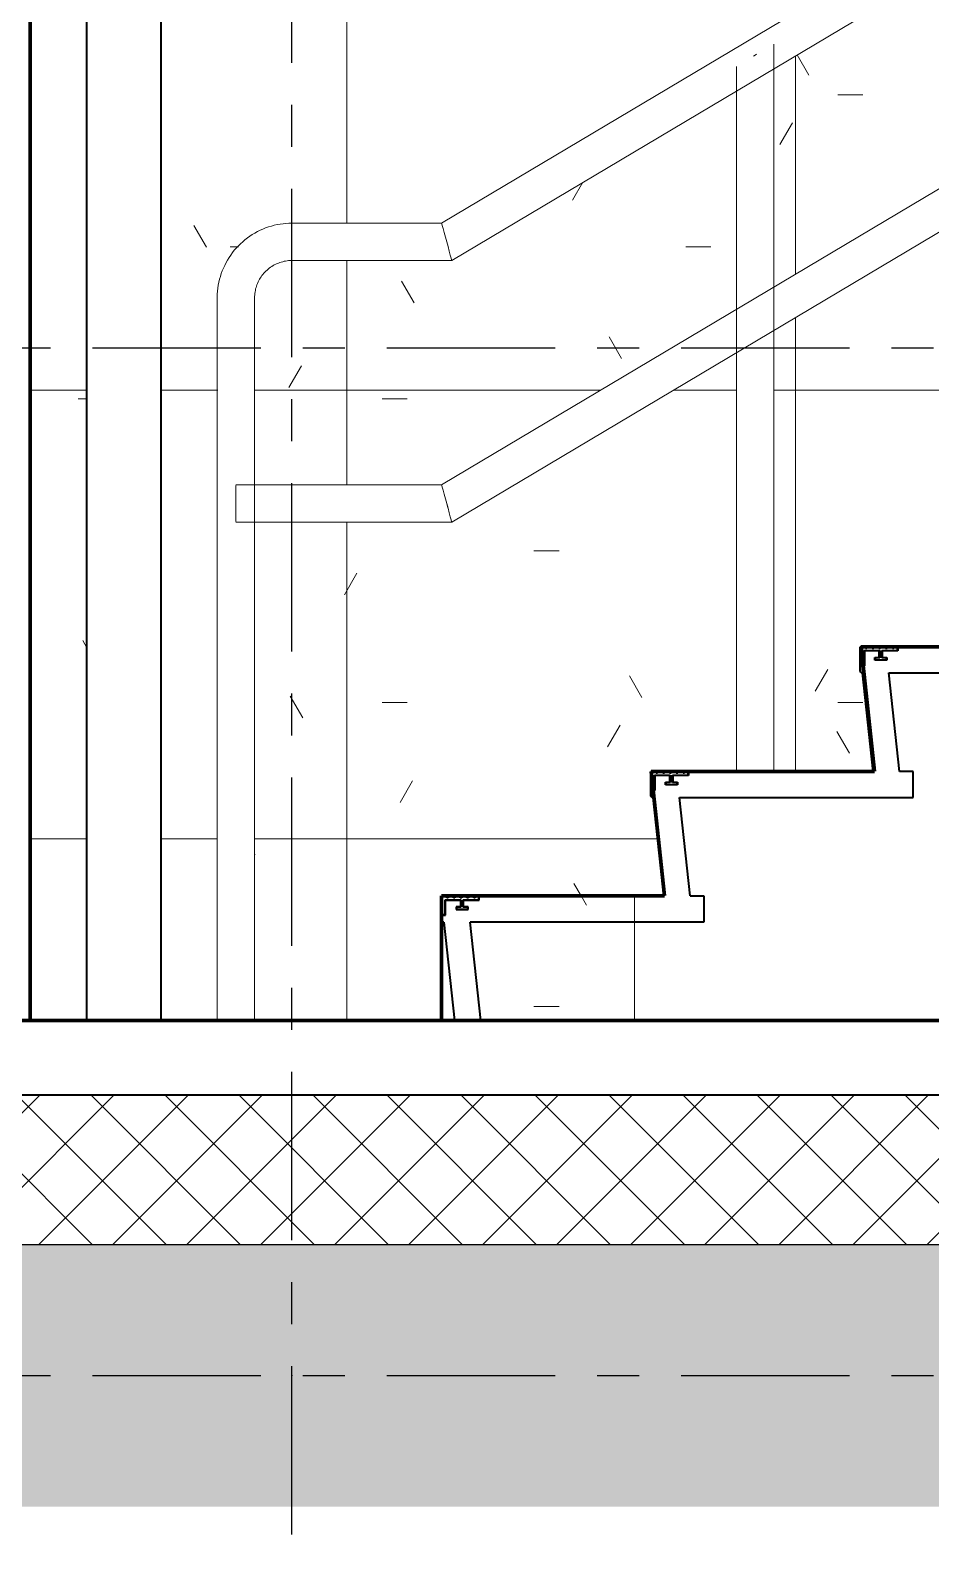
# Model space of a CAD drawing. Header units: millimetres. Extents: x -25371 to 2282244, y -90657 to 147824.
# Drawn here: x 1933346 to 1934550, y -4175 to -2148 of the extents above; entities that cross this region are included whole.
import ezdxf
from ezdxf.enums import TextEntityAlignment as Align
from ezdxf.xclip import XClip

# ---------------------------------------------------------------- set-up
doc = ezdxf.new("R2010")
doc.units = ezdxf.units.MM
doc.header["$XCLIPFRAME"] = 0
doc.linetypes.add('CENTER', pattern=[50.8, 31.75, -6.35, 6.35, -6.35])
doc.linetypes.add('TA_GL_000.90000', pattern=[2.475, 0.9, -0.225, 0.225, -0.225, 0.9])
for name, color, linetype in [('000 - 0_SYM_DWG_GRIDLINE_MAIN_COLOR_251', 7, 'Continuous'), ('000 - 0_SYM_DWG_SLOPE-SYM_TEXT_COLOR_3', 7, 'Continuous'), ('000 - GRID', 7, 'CENTER')]:
    doc.layers.add(name, color=color, linetype=linetype)
for name, color, linetype, lineweight in [('A-DETL', 7, 'Continuous', 70), ('A-DETL-GENF', 7, 'Continuous', 35), ('A-DETL-THIN', 7, 'Continuous', 25), ('A-FLOR-E', 7, 'Continuous', 35), ('A-FLOR-FNSH', 7, 'Continuous', 70), ('A-FLOR-HRAL', 7, 'Continuous', 35), ('A-FLOR-OTLN', 7, 'Continuous', 35), ('A-FLOR-PATT', 7, 'Continuous', 70), ('A-WALL-PATT', 7, 'Continuous', 50), ('E-LITE-EQPM', 7, 'Continuous', 35), ('I-WALL-E', 7, 'Continuous', 50), ('P-SANR-FIXT', 7, 'Continuous', 35), ('S-STRS-E', 7, 'Continuous', 35)]:
    doc.layers.add(name, color=color, linetype=linetype, lineweight=lineweight)
doc.styles.add('Arial', font='arial.ttf', dxfattribs={"height": 300})
doc.styles.add('TA', font='', dxfattribs={"height": 4.5})
doc.styles.get('TA').set_extended_font_data('Cordia New')
pattern_1 = [(0, (-88633.94, 0), (812.8, 203.2), [33.528, -576.072, 33.528, -576.072, -3251.2]), (0, (-88633.94, 0), (812.8, 203.2), [-1219.2, 33.528, -1185.672, 33.528, -576.072, -1422.4]), (0, (-88633.94, 0), (812.8, 203.2), [-3048, 33.528, -372.872, 33.528, -982.472]), (120, (-88329.14, 101.6), (-582.37636, 602.30545), [33.528, -576.072, 33.528, -3827.272]), (120, (-88329.14, 101.6), (-582.37636, 602.30545), [-643.128, -576.072, 33.528, -1185.672, -2032]), (120, (-88329.14, 101.6), (-582.37636, 602.30545), [-2438.4, 33.528, -576.072, 33.528, -1388.872]), (120, (-88329.14, 101.6), (-582.37636, 602.30545), [-3081.528, -372.872, 33.528, -982.472]), (240, (-88227.54, 508), (-230.42364, -805.50545), [33.528, -576.072, 33.528, -576.072, -3251.2]), (240, (-88227.54, 508), (-230.42364, -805.50545), [-1219.2, 33.528, -1185.672, 33.528, -576.072, -1422.4]), (240, (-88227.54, 508), (-230.42364, -805.50545), [-3048, 33.528, -372.872, 33.528, -982.472])]
pattern_2 = [(0, (-25231.36, 99970), (0, 600), []), (90, (-25231.36, 99970), (-600, 4e-14), [])]

# ---------------------------------------------------------------- blocks, each defined once
blk = doc.blocks.new('Lighting-Street-LED - Lighting-Street-LED-V23-VS01 - ELEVATION 5')
at = {"layer": 'E-LITE-EQPM', "color": 7}
for p, q in [((-2825, 101100), (-2825, 107112.4)), ((-2925, 107103.4), (-2925, 101100))]:
    blk.add_line(p, q, dxfattribs=at)
blk = doc.blocks.new('PB-DRAIN-SCUPPER-GENC-300 with RC  - 300WX100D 2-5732366-VS01 - ELEVATION 5')
at = {"layer": 'P-SANR-FIXT', "color": 7}
for p, q in [((-2750, 101100), (-2725, 101100)), ((-2725, 101100), (-2750, 101100)), ((-2475, 101100), (-2450, 101100)), ((-2450, 101100), (-2475, 101100))]:
    blk.add_line(p, q, dxfattribs=at)
at = {"layer": 'P-SANR-FIXT', "color": 7, "lineweight": 9}
for p, q in [((-2725, 101100), (-2475, 101100)), ((-2475, 101100), (-2725, 101100))]:
    blk.add_line(p, q, dxfattribs=at)
blk = doc.blocks.new('Railing - 50mm-5751632-VS01 - ELEVATION 5')
at = {"layer": 'A-FLOR-HRAL', "color": 7, "lineweight": 9}
for p, q in [((-2005.7, 101433.3), (-2005.7, 102406.1)), ((-2030.7, 102391.2), (-2032.8, 102389.9)), ((-2028.6, 102392.5), (-2030.7, 102391.2)), ((-2055.7, 102376.4), (-2055.7, 101433.3)), ((-2030.7, 101433.3), (-2055.7, 101433.3)), ((-2055.7, 101433.3), (-2030.7, 101433.3)), ((-2030.7, 101433.3), (-2005.7, 101433.3)), ((-2005.7, 101433.3), (-2030.7, 101433.3))]:
    blk.add_line(p, q, dxfattribs=at)
blk = doc.blocks.new('Railing - Railing-5725296-VS01 - ELEVATION 5')
at = {"color": 7}
blk.add_blockref('Railing - 50mm-5751632-VS01 - ELEVATION 5', (0, 0), dxfattribs=at)
blk = doc.blocks.new('Top Rail Type - Top Rail_Internal_-5725755-VS01 - ELEVATION 5')
at = {"layer": 'A-FLOR-HRAL', "color": 7, "lineweight": 9}
for p, q in [((1446.4, 104485.9), (-2450, 102166.7)), ((-2436.2, 102116.7), (1471.9, 104443)), ((-2450, 102166.7), (-2650, 102166.7)), ((-2650, 102116.7), (-2436.2, 102116.7)), ((-2750, 102066.7), (-2750, 101100)), ((-2700, 101100), (-2700, 102066.7)), ((-2725, 101100), (-2749.1, 101100)), ((-2749.1, 101100), (-2725, 101100)), ((-2725, 101100), (-2700.8, 101100)), ((-2700.8, 101100), (-2725, 101100))]:
    blk.add_line(p, q, dxfattribs=at)
at = {"layer": 'A-FLOR-HRAL', "color": 7, "lineweight": 9, "flags": 128}
for points in [[(-2650, 102166.7), (-2654, 102166.6), (-2658, 102166.3), (-2662, 102165.9), (-2665.9, 102165.4), (-2669.9, 102164.7), (-2673.8, 102163.8), (-2677.6, 102162.8), (-2681.5, 102161.6), (-2685.2, 102160.3), (-2688.9, 102158.8), (-2692.6, 102157.1), (-2696.2, 102155.4), (-2699.7, 102153.4), (-2703.1, 102151.4), (-2706.5, 102149.2), (-2709.7, 102146.9), (-2712.9, 102144.4), (-2715.9, 102141.8), (-2718.9, 102139.2), (-2721.7, 102136.3), (-2724.5, 102133.4), (-2727.1, 102130.4), (-2729.6, 102127.2), (-2731.9, 102124), (-2734.1, 102120.7), (-2736.2, 102117.3), (-2738.2, 102113.8), (-2740, 102110.2), (-2741.7, 102106.6), (-2743.2, 102102.9), (-2744.6, 102099.1), (-2745.8, 102095.3), (-2746.9, 102091.5), (-2747.8, 102087.6), (-2748.5, 102083.7), (-2749.1, 102079.7), (-2749.6, 102075.7), (-2749.9, 102071.7), (-2750, 102067.7), (-2750, 102066.7)], [(-2450, 102166.7), (-2449.8, 102165.8), (-2449.1, 102163.3), (-2448, 102159.3), (-2446.6, 102154.2), (-2444.9, 102148.1), (-2443.1, 102141.7)], [(-2443.1, 102141.7), (-2444.9, 102148.1), (-2446.6, 102154.2), (-2448, 102159.3), (-2449.1, 102163.3), (-2449.8, 102165.8), (-2450, 102166.7)], [(-2443.1, 102141.7), (-2444.9, 102148.1), (-2446.6, 102154.2), (-2448, 102159.3), (-2449.1, 102163.3), (-2449.8, 102165.8)], [(-2449.8, 102165.8), (-2449.1, 102163.3), (-2448, 102159.3), (-2446.6, 102154.2), (-2444.9, 102148.1), (-2443.1, 102141.7)], [(-2443.1, 102141.7), (-2441.3, 102135.2), (-2439.7, 102129.2), (-2438.3, 102124), (-2437.2, 102120), (-2436.5, 102117.5), (-2436.2, 102116.7)], [(-2436.5, 102117.5), (-2437.2, 102120), (-2438.3, 102124), (-2439.7, 102129.2), (-2441.3, 102135.2), (-2443.1, 102141.7)], [(-2443.1, 102141.7), (-2441.3, 102135.2), (-2439.7, 102129.2), (-2438.3, 102124), (-2437.2, 102120), (-2436.5, 102117.5)], [(-2436.2, 102116.7), (-2436.5, 102117.5), (-2437.2, 102120), (-2438.3, 102124), (-2439.7, 102129.2), (-2441.3, 102135.2), (-2443.1, 102141.7)], [(-2700, 102066.7), (-2700, 102068.7), (-2699.8, 102070.7), (-2699.6, 102072.7), (-2699.4, 102074.6), (-2699, 102076.6), (-2698.6, 102078.6), (-2698, 102080.5), (-2697.5, 102082.4), (-2696.8, 102084.3), (-2696, 102086.1), (-2695.2, 102088), (-2694.3, 102089.8), (-2693.4, 102091.5), (-2692.4, 102093.2), (-2691.3, 102094.9), (-2690.1, 102096.5), (-2688.9, 102098.1), (-2687.6, 102099.6), (-2686.2, 102101.1), (-2684.8, 102102.5), (-2683.4, 102103.9), (-2681.9, 102105.2), (-2680.3, 102106.4), (-2678.7, 102107.6), (-2677, 102108.7), (-2675.3, 102109.8), (-2673.6, 102110.8), (-2671.8, 102111.7), (-2670, 102112.5), (-2668.1, 102113.3), (-2666.2, 102114), (-2664.3, 102114.6), (-2662.4, 102115.1), (-2660.5, 102115.6), (-2658.5, 102115.9), (-2656.5, 102116.2), (-2654.5, 102116.5), (-2652.5, 102116.6), (-2650.5, 102116.7), (-2650, 102116.7)]]:
    blk.add_lwpolyline(points, dxfattribs=at)
blk = doc.blocks.new('Handrail Type - Handrail_Internal_-5735922-VS01 - ELEVATION 5')
at = {"layer": 'A-FLOR-HRAL', "color": 7, "lineweight": 9}
for p, q in [((1470, 104150), (-2450, 101816.7)), ((-2436.2, 101766.7), (1483.8, 104100)), ((-2650, 101816.7), (-2725, 101816.7)), ((-2450, 101816.7), (-2650, 101816.7)), ((-2441.5, 101785.9), (-2443.1, 101791.7)), ((-2443.1, 101791.7), (-2441.5, 101785.9)), ((-2725, 101766.7), (-2650, 101766.7)), ((-2650, 101766.7), (-2436.2, 101766.7))]:
    blk.add_line(p, q, dxfattribs=at)
at = {"layer": 'A-FLOR-HRAL', "color": 7, "lineweight": 9, "flags": 128}
for points in [[(-2450, 101816.7), (-2449.8, 101815.8), (-2449.1, 101813.3), (-2448, 101809.3), (-2446.6, 101804.2), (-2444.9, 101798.1), (-2443.1, 101791.7)], [(-2443.1, 101791.7), (-2444.9, 101798.1), (-2446.6, 101804.2), (-2448, 101809.3), (-2449.1, 101813.3), (-2449.8, 101815.8), (-2450, 101816.7)], [(-2443.1, 101791.7), (-2444.9, 101798.1), (-2446.6, 101804.2), (-2448, 101809.3), (-2449.1, 101813.3), (-2449.8, 101815.8)], [(-2449.8, 101815.8), (-2449.1, 101813.3), (-2448, 101809.3), (-2446.6, 101804.2), (-2444.9, 101798.1), (-2443.1, 101791.7)], [(-2443.1, 101791.7), (-2441.3, 101785.2), (-2439.7, 101779.2), (-2438.3, 101774), (-2437.2, 101770), (-2436.5, 101767.5), (-2436.2, 101766.7)], [(-2436.2, 101766.7), (-2436.5, 101767.5), (-2437.2, 101770), (-2438.3, 101774), (-2439.7, 101779.2), (-2441.3, 101785.2), (-2443.1, 101791.7)], [(-2436.5, 101767.5), (-2437.2, 101770), (-2438.3, 101774), (-2439.7, 101779.2), (-2441.3, 101785.2)], [(-2441.3, 101785.2), (-2439.7, 101779.2), (-2438.3, 101774), (-2437.2, 101770), (-2436.5, 101767.5)]]:
    blk.add_lwpolyline(points, dxfattribs=at)
at = {"layer": 'A-FLOR-HRAL', "color": 7, "lineweight": 9}
for start_param, end_param in [(0.261799, 1.570796), (4.712389, 6.021386), (4.478729, 4.712389), (1.570796, 1.804456), (3.403392, 4.45059), (1.832596, 2.879793)]:
    blk.add_ellipse((-2725, 101791.7), major_axis=(0, 25), ratio=0.000002, start_param=start_param, end_param=end_param, dxfattribs=at)
blk = doc.blocks.new('C-1-VS01-AR-2563-01 -C_20260615-163154_ELEVATION_5_EX')
at = {"layer": 'A-DETL-GENF', "lineweight": 9}
h = blk.add_hatch(dxfattribs=at)
h.set_pattern_fill('FP_19', style=0, pattern_type=2)
h.set_pattern_definition([(45, (-88633.94, 0), (0, 449.0128), [317.5, -317.5]), (45, (-88718.13, 84.2), (0, 449.0128), [317.5, -317.5]), (45, (-88802.32, 168.38), (0, 449.0128), [317.5, -317.5]), (135, (-88802.32, 224.5), (-449.0128, 3e-14), [317.5, -317.5]), (135, (-88718.13, 308.7), (-449.0128, 3e-14), [317.5, -317.5]), (135, (-88633.94, 392.9), (-449.0128, 3e-14), [317.5, -317.5])])
h.paths.add_polyline_path([(-13075.6, 100449.8), (13005.2, 100449.8), (13005.2, 100926.2), (10104.7, 101349), (5521.5, 101750), (3920.8, 101750), (3920.8, 101400), (3220.8, 101400), (3220.8, 101750), (-10467.4, 101750), (-19967.4, 100800), (-32107.6, 100800), (-32107.6, 100449.8), (-13251.8, 100449.8)])
at = {"layer": 'A-FLOR-PATT', "lineweight": 9}
h = blk.add_hatch(dxfattribs=at)
h.set_pattern_fill('FP_14', angle=-315, style=0, pattern_type=2)
h.set_pattern_definition([(225, (-38883.39, 101000), (49.49747, -49.49747), []), (315, (-38883.39, 101000), (49.49747, 49.49747), [])])
h.paths.add_polyline_path([(-23648.9, 100800), (-20736.4, 100800), (-20736.4, 101000), (-20898.7, 100999), (-20898.7, 100925), (-21398.7, 100925), (-21398.7, 101000), (-32107.6, 101000), (-32107.6, 100800), (-24353.8, 100800)])
at = {"layer": 'A-WALL-PATT', "lineweight": 9}
h = blk.add_hatch(dxfattribs=at)
h.set_pattern_fill('FP_1', style=0, pattern_type=2)
h.set_pattern_definition(pattern_1)
h.paths.add_polyline_path([(-25296, 101100), (-25230.5, 101100), (-25231.3, 103600), (-25306.4, 103600), (-25306.4, 101100)])
h = blk.add_hatch(dxfattribs=at)
h.set_pattern_fill('FP_2', style=0, pattern_type=2)
h.set_pattern_definition(pattern_2)
h.paths.add_polyline_path([(-25296, 101100), (-25230.5, 101100), (-25231.3, 103600), (-25306.4, 103600), (-25306.4, 101100)])
h = blk.add_hatch(dxfattribs=at)
h.set_pattern_fill('FP_1', style=0, pattern_type=2)
h.set_pattern_definition(pattern_1)
h.paths.add_polyline_path([(-25132.2, 101100), (-25056.4, 101100.3), (-25055.5, 102073.8), (-25053, 102091.5), (-25043.6, 102115.2), (-25037.2, 102125.1), (-25020.1, 102143.4), (-25015.8, 102146.6), (-25000.9, 102155.8), (-24978.1, 102164.1), (-24956.4, 102166.7), (-24754.7, 102167.6), (-22348.4, 103600), (-25131.8, 103599.2), (-25132.2, 101117.8)])
h.paths.add_polyline_path([(-24794.4, 101100), (-24756.4, 101100), (-24756.4, 101266.7), (-24459.1, 101266.7), (-24473.4, 101398.3), (-24476.4, 101400.3), (-24476.2, 101407.8), (-24476.4, 101408.3), (-24476.2, 101433.3), (-24362.1, 101433.3), (-24362.1, 101993.2), (-24744.6, 101766.7), (-25006.4, 101766.7), (-25006.4, 101100), (-24811.7, 101100)])
h.paths.add_polyline_path([(-24193.4, 101433.3), (-24179.1, 101433.3), (-24193.4, 101565), (-24196.4, 101567), (-24195.3, 101574.5), (-24196.4, 101575), (-24195.3, 101600), (-23899.1, 101600), (-23914.4, 101732.4), (-23916.4, 101733.7), (-23916.4, 101741.2), (-23916.4, 101741.7), (-23916.4, 101766.7), (-23742.8, 101766.7), (-23742.8, 102361.8), (-24312.4, 102022.7), (-24312.1, 101433.3), (-24195.3, 101433.3)])
h.paths.add_polyline_path([(-23692.8, 101766.7), (-23619.1, 101766.7), (-23633.7, 101898.5), (-23636.4, 101900.3), (-23636.4, 101907.8), (-23630.9, 101908.6), (-23631.4, 101908.3), (-23636.4, 101908.3), (-23636.4, 101933.3), (-23633.5, 101933.3), (-23633.7, 101934.5), (-23339.2, 101934.5), (-23353.4, 102065), (-23356.4, 102067), (-23356.4, 102074.5), (-23350.9, 102075), (-23351.4, 102075), (-23356.4, 102075), (-23356.4, 102100), (-23123.5, 102100), (-23123.5, 102730.4), (-23693.2, 102391.3), (-23692.8, 101785.9)])
h.paths.add_polyline_path([(-24970.6, 101816.7), (-24755.4, 101817.2), (-24361.7, 102051.6), (-24362.1, 102343.2), (-24744.6, 102116.7), (-24956.4, 102116.7), (-24971.7, 102113.9), (-24984.8, 102107.6), (-24995.8, 102096.6), (-25000, 102091.2), (-25005.2, 102078.1), (-25006.4, 102066.7), (-25006.4, 101816.7)])
h.paths.add_polyline_path([(-24312.5, 102080.9), (-23742.4, 102420.2), (-23742.8, 102711.8), (-24312.7, 102372.6), (-24312.5, 102167.6)])
h.paths.add_polyline_path([(-23071.7, 102100), (-23059.1, 102100), (-23073.6, 102231.7), (-23073.4, 102100)])
h.paths.add_polyline_path([(-23071.7, 102241.2), (-23070.9, 102241.7), (-23071.7, 102241.7), (-23073.4, 102241.2)])
h.paths.add_polyline_path([(-23026.4, 102266.7), (-22779.1, 102266.7), (-22793.4, 102398.3), (-22796.4, 102400.3), (-22796.4, 102407.8), (-22790.9, 102408.3), (-22791.4, 102408.3), (-22796.4, 102408.3), (-22796.4, 102433.3), (-22499.1, 102433.3), (-22513.4, 102565), (-22516.4, 102567), (-22516.4, 102574.5), (-22510.9, 102575), (-22509.9, 102594.5), (-22511.4, 102594.5), (-22511.4, 102575), (-22516.4, 102575), (-22516.4, 102600), (-22504.2, 102600), (-22504.2, 103099), (-23073.9, 102759.9), (-23073.5, 102266.7), (-23031.4, 102266.7)])
h.paths.add_polyline_path([(-23693.2, 102449.5), (-23123.1, 102788.9), (-23123.5, 103080.4), (-23693.4, 102740.3), (-23693.2, 102454)])
h.paths.add_polyline_path([(-22231.4, 102761.7), (-22231.4, 102741.7), (-22236.4, 102741.7), (-22236.4, 102766.7), (-22229.4, 102766.7), (-22229.4, 102764.2), (-22230.9, 102762.3)])
h.paths.add_polyline_path([(-21951.4, 102928.3), (-21951.4, 102908.3), (-21956.4, 102908.3), (-21956.4, 102933.3), (-21949.4, 102933.3), (-21949.4, 102930.8), (-21950.9, 102929)])
h.paths.add_polyline_path([(-22219.1, 102600), (-22233.4, 102731.7), (-22236.4, 102733.7), (-22236.4, 102741.2), (-22230.9, 102741.7), (-22230.9, 102761.2), (-22230.9, 102762), (-22228.8, 102764.2), (-22229, 102766.7), (-21939.1, 102766.7), (-21953.4, 102898.3), (-21956.4, 102900.3), (-21956.4, 102907.8), (-21950.9, 102908.3), (-21950.9, 102927.8), (-21950.9, 102928.6), (-21947.9, 102931.1), (-21947.4, 102933.3), (-21884.9, 102933.3), (-21884.9, 103467.7), (-22454.6, 103128.6), (-22454.2, 102600), (-22229, 102600)])
h.paths.add_polyline_path([(-23073.9, 102818.1), (-22503.8, 103157.5), (-22504.2, 103449), (-23074.1, 103109.8), (-23073.9, 102835.7)])
h.paths.add_polyline_path([(-21671.4, 103095), (-21671.4, 103075), (-21676.4, 103075), (-21676.4, 103100), (-21669.4, 103100), (-21669.4, 103097.5), (-21670.9, 103095.6)])
h.paths.add_polyline_path([(-21391.4, 103261.7), (-21391.4, 103241.7), (-21396.4, 103241.7), (-21396.4, 103266.7), (-21389.4, 103266.7), (-21389.4, 103264.2), (-21390.9, 103262.3)])
h.paths.add_polyline_path([(-21798.6, 102933.3), (-21659.1, 102933.3), (-21673.4, 103065), (-21676.4, 103067), (-21676.4, 103074.5), (-21670.9, 103075), (-21670.9, 103094.5), (-21670.9, 103095.3), (-21667.7, 103097.5), (-21667.4, 103100), (-21379.1, 103100), (-21393.4, 103231.7), (-21396.4, 103233.7), (-21396.4, 103241.2), (-21390.9, 103241.7), (-21390.9, 103261.2), (-21390.9, 103262), (-21387.4, 103264.2), (-21386.7, 103266.7), (-21265.6, 103266.7), (-21265.6, 103600), (-21662.6, 103600), (-21835.3, 103497.2), (-21834.9, 102933.3)])
h.paths.add_polyline_path([(-22454.6, 103186.8), (-21884.5, 103526.1), (-21884.9, 103600), (-22251.9, 103599.2), (-22454.8, 103478.4), (-22454.6, 103217.5)])
h.paths.add_polyline_path([(-21215.6, 103266.7), (-21099.1, 103266.7), (-21113.4, 103398.3), (-21116.4, 103400.3), (-21116.4, 103407.8), (-21116.4, 103408.3), (-21116.4, 103433.3), (-20836.4, 103433.3), (-20836.4, 103600), (-21215.9, 103600), (-21215.7, 103312.9)])
h.paths.add_polyline_path([(-21835.3, 103555.4), (-21760.4, 103600), (-21835.4, 103599.2)])
h = blk.add_hatch(dxfattribs=at)
h.set_pattern_fill('FP_2', style=0, pattern_type=2)
h.set_pattern_definition(pattern_2)
h.paths.add_polyline_path([(-25132.2, 101100), (-25056.4, 101100.3), (-25055.5, 102073.8), (-25053, 102091.5), (-25043.6, 102115.2), (-25037.2, 102125.1), (-25020.1, 102143.4), (-25015.8, 102146.6), (-25000.9, 102155.8), (-24978.1, 102164.1), (-24956.4, 102166.7), (-24754.7, 102167.6), (-22348.4, 103600), (-25131.8, 103599.2), (-25132.2, 101117.8)])
h.paths.add_polyline_path([(-24794.4, 101100), (-24756.4, 101100), (-24756.4, 101266.7), (-24459.1, 101266.7), (-24473.4, 101398.3), (-24476.4, 101400.3), (-24476.2, 101407.8), (-24476.4, 101408.3), (-24476.2, 101433.3), (-24362.1, 101433.3), (-24362.1, 101993.2), (-24744.6, 101766.7), (-25006.4, 101766.7), (-25006.4, 101100), (-24811.7, 101100)])
h.paths.add_polyline_path([(-24193.4, 101433.3), (-24179.1, 101433.3), (-24193.4, 101565), (-24196.4, 101567), (-24195.3, 101574.5), (-24196.4, 101575), (-24195.3, 101600), (-23899.1, 101600), (-23914.4, 101732.4), (-23916.4, 101733.7), (-23916.4, 101741.2), (-23916.4, 101741.7), (-23916.4, 101766.7), (-23742.8, 101766.7), (-23742.8, 102361.8), (-24312.4, 102022.7), (-24312.1, 101433.3), (-24195.3, 101433.3)])
h.paths.add_polyline_path([(-23692.8, 101766.7), (-23619.1, 101766.7), (-23633.7, 101898.5), (-23636.4, 101900.3), (-23636.4, 101907.8), (-23630.9, 101908.6), (-23631.4, 101908.3), (-23636.4, 101908.3), (-23636.4, 101933.3), (-23633.5, 101933.3), (-23633.7, 101934.5), (-23339.2, 101934.5), (-23353.4, 102065), (-23356.4, 102067), (-23356.4, 102074.5), (-23350.9, 102075), (-23351.4, 102075), (-23356.4, 102075), (-23356.4, 102100), (-23123.5, 102100), (-23123.5, 102730.4), (-23693.2, 102391.3), (-23692.8, 101785.9)])
h.paths.add_polyline_path([(-24970.6, 101816.7), (-24755.4, 101817.2), (-24361.7, 102051.6), (-24362.1, 102343.2), (-24744.6, 102116.7), (-24956.4, 102116.7), (-24971.7, 102113.9), (-24984.8, 102107.6), (-24995.8, 102096.6), (-25000, 102091.2), (-25005.2, 102078.1), (-25006.4, 102066.7), (-25006.4, 101816.7)])
h.paths.add_polyline_path([(-24312.5, 102080.9), (-23742.4, 102420.2), (-23742.8, 102711.8), (-24312.7, 102372.6), (-24312.5, 102167.6)])
h.paths.add_polyline_path([(-23071.7, 102100), (-23059.1, 102100), (-23073.6, 102231.7), (-23073.4, 102100)])
h.paths.add_polyline_path([(-23071.7, 102241.2), (-23070.9, 102241.7), (-23071.7, 102241.7), (-23073.4, 102241.2)])
h.paths.add_polyline_path([(-23026.4, 102266.7), (-22779.1, 102266.7), (-22793.4, 102398.3), (-22796.4, 102400.3), (-22796.4, 102407.8), (-22790.9, 102408.3), (-22791.4, 102408.3), (-22796.4, 102408.3), (-22796.4, 102433.3), (-22499.1, 102433.3), (-22513.4, 102565), (-22516.4, 102567), (-22516.4, 102574.5), (-22510.9, 102575), (-22509.9, 102594.5), (-22511.4, 102594.5), (-22511.4, 102575), (-22516.4, 102575), (-22516.4, 102600), (-22504.2, 102600), (-22504.2, 103099), (-23073.9, 102759.9), (-23073.5, 102266.7), (-23031.4, 102266.7)])
h.paths.add_polyline_path([(-23693.2, 102449.5), (-23123.1, 102788.9), (-23123.5, 103080.4), (-23693.4, 102740.3), (-23693.2, 102454)])
h.paths.add_polyline_path([(-22231.4, 102761.7), (-22231.4, 102741.7), (-22236.4, 102741.7), (-22236.4, 102766.7), (-22229.4, 102766.7), (-22229.4, 102764.2), (-22230.9, 102762.3)])
h.paths.add_polyline_path([(-21951.4, 102928.3), (-21951.4, 102908.3), (-21956.4, 102908.3), (-21956.4, 102933.3), (-21949.4, 102933.3), (-21949.4, 102930.8), (-21950.9, 102929)])
h.paths.add_polyline_path([(-22219.1, 102600), (-22233.4, 102731.7), (-22236.4, 102733.7), (-22236.4, 102741.2), (-22230.9, 102741.7), (-22230.9, 102761.2), (-22230.9, 102762), (-22228.8, 102764.2), (-22229, 102766.7), (-21939.1, 102766.7), (-21953.4, 102898.3), (-21956.4, 102900.3), (-21956.4, 102907.8), (-21950.9, 102908.3), (-21950.9, 102927.8), (-21950.9, 102928.6), (-21947.9, 102931.1), (-21947.4, 102933.3), (-21884.9, 102933.3), (-21884.9, 103467.7), (-22454.6, 103128.6), (-22454.2, 102600), (-22229, 102600)])
h.paths.add_polyline_path([(-23073.9, 102818.1), (-22503.8, 103157.5), (-22504.2, 103449), (-23074.1, 103109.8), (-23073.9, 102835.7)])
h.paths.add_polyline_path([(-21671.4, 103095), (-21671.4, 103075), (-21676.4, 103075), (-21676.4, 103100), (-21669.4, 103100), (-21669.4, 103097.5), (-21670.9, 103095.6)])
h.paths.add_polyline_path([(-21391.4, 103261.7), (-21391.4, 103241.7), (-21396.4, 103241.7), (-21396.4, 103266.7), (-21389.4, 103266.7), (-21389.4, 103264.2), (-21390.9, 103262.3)])
h.paths.add_polyline_path([(-21798.6, 102933.3), (-21659.1, 102933.3), (-21673.4, 103065), (-21676.4, 103067), (-21676.4, 103074.5), (-21670.9, 103075), (-21670.9, 103094.5), (-21670.9, 103095.3), (-21667.7, 103097.5), (-21667.4, 103100), (-21379.1, 103100), (-21393.4, 103231.7), (-21396.4, 103233.7), (-21396.4, 103241.2), (-21390.9, 103241.7), (-21390.9, 103261.2), (-21390.9, 103262), (-21387.4, 103264.2), (-21386.7, 103266.7), (-21265.6, 103266.7), (-21265.6, 103600), (-21662.6, 103600), (-21835.3, 103497.2), (-21834.9, 102933.3)])
h.paths.add_polyline_path([(-22454.6, 103186.8), (-21884.5, 103526.1), (-21884.9, 103600), (-22251.9, 103599.2), (-22454.8, 103478.4), (-22454.6, 103217.5)])
h.paths.add_polyline_path([(-21215.6, 103266.7), (-21099.1, 103266.7), (-21113.4, 103398.3), (-21116.4, 103400.3), (-21116.4, 103407.8), (-21116.4, 103408.3), (-21116.4, 103433.3), (-20836.4, 103433.3), (-20836.4, 103600), (-21215.9, 103600), (-21215.7, 103312.9)])
h.paths.add_polyline_path([(-21835.3, 103555.4), (-21760.4, 103600), (-21835.4, 103599.2)])
h = blk.add_hatch(dxfattribs=at)
h.set_pattern_fill('FP_1', style=0, pattern_type=2)
h.set_pattern_definition(pattern_1)
h.paths.add_polyline_path([(-24756.4, 101100), (-21166.5, 101100), (-21166.5, 101102), (-20836.4, 101102), (-20836.4, 103433.3), (-21117.2, 103433.3), (-21099.1, 103266.7), (-21386.7, 103266.7), (-21368.6, 103100), (-21668, 103100), (-21649.9, 102933.3), (-21948.1, 102933.3), (-21930.1, 102766.7), (-22229, 102766.7), (-22211, 102600), (-22509.9, 102600), (-22491.9, 102433.3), (-22790.8, 102433.3), (-22772.8, 102266.7), (-23071.7, 102266.7), (-23053.7, 102100), (-23352.6, 102100), (-23334.7, 101934.5), (-23633.7, 101934.5), (-23615.5, 101766.7), (-23914.4, 101766.7), (-23896.4, 101600), (-24195.3, 101600), (-24177.6, 101433.3), (-24476.2, 101433.3), (-24458.2, 101266.7), (-24756.4, 101266.7), (-24756.4, 101117.8)])
h = blk.add_hatch(dxfattribs=at)
h.set_pattern_fill('FP_13', style=0, pattern_type=2)
h.set_pattern_definition([(0, (-20046.6, 100300), (0, 600), []), (90, (-20046.6, 100300), (-600, 4e-14), [])])
h.paths.add_polyline_path([(-24756.4, 101100), (-21166.5, 101100), (-21166.5, 101102), (-20836.4, 101102), (-20836.4, 103433.3), (-21117.2, 103433.3), (-21099.1, 103266.7), (-21386.7, 103266.7), (-21368.6, 103100), (-21668, 103100), (-21649.9, 102933.3), (-21948.1, 102933.3), (-21930.1, 102766.7), (-22229, 102766.7), (-22211, 102600), (-22509.9, 102600), (-22491.9, 102433.3), (-22790.8, 102433.3), (-22772.8, 102266.7), (-23071.7, 102266.7), (-23053.7, 102100), (-23352.6, 102100), (-23334.7, 101934.5), (-23633.7, 101934.5), (-23615.5, 101766.7), (-23914.4, 101766.7), (-23896.4, 101600), (-24195.3, 101600), (-24177.6, 101433.3), (-24476.2, 101433.3), (-24458.2, 101266.7), (-24756.4, 101266.7), (-24756.4, 101117.8)])
at = {"layer": 'A-DETL', "color": 7}
for p, q in [((-25306.4, 101100), (-25306.4, 103600)), ((-23896.4, 101600), (-24195.3, 101600)), ((-24195.3, 101600), (-24177.3, 101433.3)), ((-24177.3, 101433.3), (-24476.2, 101433.3)), ((-24476.2, 101433.3), (-24458.2, 101266.7)), ((-24458.2, 101266.7), (-24756.4, 101266.7)), ((-24756.4, 101266.7), (-24756.4, 101100)), ((-26511.7, 101100), (-25203.8, 101100)), ((-25199.5, 101100), (-23265.7, 101100))]:
    blk.add_line(p, q, dxfattribs=at)
at = {"layer": 'A-DETL', "color": 7, "flags": 128}
blk.add_lwpolyline([(-23265.7, 101100), (-23463.7, 101100), (-23661.3, 101100), (-23858.3, 101100), (-24054.3, 101100), (-24249.1, 101100), (-24442.3, 101100), (-24633.7, 101100), (-24822.8, 101100), (-25009.5, 101100), (-25193.3, 101100), (-25374.1, 101100), (-25551.5, 101100), (-25725.3, 101100), (-25895.1, 101100), (-26060.7, 101100), (-26221.8, 101100), (-26378.2, 101100), (-26529.7, 101100), (-26578.7, 101100)], dxfattribs=at)
at = {"layer": 'A-DETL-THIN', "color": 7}
blk.add_line((-19967.4, 100800), (-32107.6, 100800), dxfattribs=at)
at = {"layer": 'A-FLOR-E', "color": 7}
blk.add_line((-23265.7, 101000), (-26612.1, 101000), dxfattribs=at)
at = {"layer": 'A-FLOR-FNSH', "color": 7, "lineweight": 25}
blk.add_line((-20736.4, 101000), (-32107.6, 101000), dxfattribs=at)
at = {"layer": 'A-FLOR-OTLN', "color": 7}
for p, q in [((-26511.7, 101100), (-25203.8, 101100)), ((-25199.5, 101100), (-23265.7, 101100))]:
    blk.add_line(p, q, dxfattribs=at)
at = {"layer": 'I-WALL-E', "color": 7}
for p, q in [((-25306.4, 101100), (-25306.4, 103600)), ((-24195.3, 101600), (-23899.1, 101600)), ((-24476.2, 101433.3), (-24179.1, 101433.3)), ((-24756.4, 101100), (-24756.4, 101266.7)), ((-24756.4, 101266.7), (-24459.1, 101266.7))]:
    blk.add_line(p, q, dxfattribs=at)
at = {"layer": 'S-STRS-E', "color": 7}
for p, q in [((-24189.4, 101600), (-24196.4, 101600)), ((-24196.4, 101600), (-24196.4, 101575)), ((-24196.4, 101575), (-24196.4, 101600)), ((-24189.4, 101597.5), (-24189.4, 101600)), ((-24187.4, 101597.5), (-24189.4, 101597.5)), ((-24180.4, 101600), (-24187.4, 101600)), ((-24187.4, 101600), (-24187.4, 101597.5)), ((-24180.4, 101597.5), (-24180.4, 101600)), ((-24178.4, 101597.5), (-24180.4, 101597.5)), ((-24171.4, 101600), (-24178.4, 101600)), ((-24178.4, 101600), (-24178.4, 101597.5)), ((-24171.4, 101597.5), (-24171.4, 101600)), ((-24169.4, 101597.5), (-24171.4, 101597.5)), ((-24162.4, 101600), (-24169.4, 101600)), ((-24169.4, 101600), (-24169.4, 101597.5)), ((-24162.4, 101597.5), (-24162.4, 101600)), ((-24160.4, 101597.5), (-24162.4, 101597.5)), ((-24153.4, 101600), (-24160.4, 101600)), ((-24160.4, 101600), (-24160.4, 101597.5)), ((-24153.4, 101597.5), (-24153.4, 101600)), ((-24151.4, 101597.5), (-24153.4, 101597.5)), ((-24146.4, 101600), (-24151.4, 101600)), ((-24151.4, 101600), (-24151.4, 101597.5)), ((-24146.4, 101595), (-24146.4, 101600)), ((-23899.1, 101600), (-24145.9, 101600)), ((-24145.9, 101600), (-24145.9, 101594.5)), ((-24196.4, 101575), (-24191.4, 101575)), ((-24191.4, 101575), (-24191.4, 101595)), ((-24191.4, 101595), (-24170.4, 101595)), ((-24170.9, 101594.5), (-24190.9, 101594.5)), ((-24190.9, 101594.5), (-24190.9, 101574.5)), ((-24176.9, 101582), (-24176.9, 101585.5)), ((-24176.9, 101585.5), (-24170.9, 101585.5)), ((-24160.9, 101582), (-24176.9, 101582)), ((-24170.4, 101585), (-24176.4, 101585)), ((-24176.4, 101585), (-24176.4, 101582.5)), ((-24176.4, 101582.5), (-24161.4, 101582.5)), ((-24170.9, 101585.5), (-24170.9, 101594.5)), ((-24170.4, 101595), (-24170.4, 101585)), ((-24167.4, 101585), (-24167.4, 101595)), ((-24167.4, 101595), (-24146.4, 101595)), ((-24161.4, 101585), (-24167.4, 101585)), ((-24145.9, 101594.5), (-24166.9, 101594.5)), ((-24166.9, 101594.5), (-24166.9, 101585.5)), ((-24166.9, 101585.5), (-24160.9, 101585.5)), ((-24161.4, 101582.5), (-24161.4, 101585)), ((-24160.9, 101585.5), (-24160.9, 101582)), ((-24190.9, 101574.5), (-24196.4, 101574.5)), ((-24196.4, 101574.5), (-24196.4, 101567)), ((-24196.4, 101567), (-24196.4, 101574.5)), ((-24196.4, 101567), (-24194.4, 101565)), ((-24194.4, 101565), (-24196.4, 101567)), ((-24194.4, 101565), (-24193.4, 101565)), ((-24193.4, 101565), (-24179.1, 101433.3)), ((-24179.1, 101433.3), (-24193.4, 101565)), ((-24143.9, 101433.3), (-24158.2, 101565)), ((-24158.2, 101565), (-23845.7, 101565)), ((-24469.4, 101433.3), (-24476.4, 101433.3)), ((-24476.4, 101433.3), (-24476.4, 101408.3)), ((-24476.4, 101408.3), (-24476.4, 101433.3)), ((-24469.4, 101430.8), (-24469.4, 101433.3)), ((-24460.4, 101433.3), (-24467.4, 101433.3)), ((-24467.4, 101433.3), (-24467.4, 101430.8)), ((-24460.4, 101430.8), (-24460.4, 101433.3)), ((-24451.4, 101433.3), (-24458.4, 101433.3)), ((-24458.4, 101433.3), (-24458.4, 101430.8)), ((-24451.4, 101430.8), (-24451.4, 101433.3)), ((-24442.4, 101433.3), (-24449.4, 101433.3)), ((-24449.4, 101433.3), (-24449.4, 101430.8)), ((-24442.4, 101430.8), (-24442.4, 101433.3)), ((-24433.4, 101433.3), (-24440.4, 101433.3)), ((-24440.4, 101433.3), (-24440.4, 101430.8)), ((-24433.4, 101430.8), (-24433.4, 101433.3)), ((-24426.4, 101433.3), (-24431.4, 101433.3)), ((-24431.4, 101433.3), (-24431.4, 101430.8)), ((-24426.4, 101428.3), (-24426.4, 101433.3)), ((-24179.1, 101433.3), (-24425.9, 101433.3)), ((-24425.9, 101433.3), (-24425.9, 101427.8)), ((-24125.7, 101433.3), (-24143.9, 101433.3)), ((-24125.7, 101398.3), (-24125.7, 101433.3)), ((-24471.4, 101408.3), (-24471.4, 101428.3)), ((-24471.4, 101428.3), (-24450.4, 101428.3)), ((-24450.9, 101427.8), (-24470.9, 101427.8)), ((-24470.9, 101427.8), (-24470.9, 101407.8)), ((-24467.4, 101430.8), (-24469.4, 101430.8)), ((-24458.4, 101430.8), (-24460.4, 101430.8)), ((-24456.9, 101415.3), (-24456.9, 101418.8)), ((-24456.9, 101418.8), (-24450.9, 101418.8)), ((-24440.9, 101415.3), (-24456.9, 101415.3)), ((-24450.4, 101418.3), (-24456.4, 101418.3)), ((-24456.4, 101418.3), (-24456.4, 101415.8)), ((-24456.4, 101415.8), (-24441.4, 101415.8)), ((-24449.4, 101430.8), (-24451.4, 101430.8)), ((-24450.9, 101418.8), (-24450.9, 101427.8)), ((-24450.4, 101428.3), (-24450.4, 101418.3)), ((-24447.4, 101418.3), (-24447.4, 101428.3)), ((-24447.4, 101428.3), (-24426.4, 101428.3)), ((-24441.4, 101418.3), (-24447.4, 101418.3)), ((-24425.9, 101427.8), (-24446.9, 101427.8)), ((-24446.9, 101427.8), (-24446.9, 101418.8)), ((-24446.9, 101418.8), (-24440.9, 101418.8)), ((-24440.4, 101430.8), (-24442.4, 101430.8)), ((-24441.4, 101415.8), (-24441.4, 101418.3)), ((-24440.9, 101418.8), (-24440.9, 101415.3)), ((-24431.4, 101430.8), (-24433.4, 101430.8)), ((-24476.4, 101408.3), (-24471.4, 101408.3)), ((-24470.9, 101407.8), (-24476.4, 101407.8)), ((-24476.4, 101407.8), (-24476.4, 101400.3)), ((-24476.4, 101400.3), (-24476.4, 101407.8)), ((-24476.4, 101400.3), (-24474.4, 101398.3)), ((-24474.4, 101398.3), (-24476.4, 101400.3)), ((-24474.4, 101398.3), (-24473.4, 101398.3)), ((-24473.4, 101398.3), (-24459.1, 101266.7)), ((-24459.1, 101266.7), (-24473.4, 101398.3)), ((-24423.9, 101266.7), (-24438.2, 101398.3)), ((-24438.2, 101398.3), (-24125.7, 101398.3)), ((-24749.4, 101266.7), (-24756.4, 101266.7)), ((-24756.4, 101266.7), (-24756.4, 101241.7)), ((-24756.4, 101241.7), (-24756.4, 101266.7)), ((-24751.4, 101241.7), (-24751.4, 101261.7)), ((-24751.4, 101261.7), (-24730.4, 101261.7)), ((-24750.9, 101261.2), (-24730.9, 101261.2)), ((-24750.9, 101241.2), (-24750.9, 101261.2)), ((-24749.4, 101264.2), (-24749.4, 101266.7)), ((-24747.4, 101264.2), (-24749.4, 101264.2)), ((-24740.4, 101266.7), (-24747.4, 101266.7)), ((-24747.4, 101266.7), (-24747.4, 101264.2)), ((-24740.4, 101264.2), (-24740.4, 101266.7)), ((-24738.4, 101264.2), (-24740.4, 101264.2)), ((-24731.4, 101266.7), (-24738.4, 101266.7)), ((-24738.4, 101266.7), (-24738.4, 101264.2)), ((-24736.9, 101252.2), (-24736.9, 101248.7)), ((-24730.9, 101252.2), (-24736.9, 101252.2)), ((-24730.4, 101251.7), (-24736.4, 101251.7)), ((-24736.4, 101251.7), (-24736.4, 101249.2)), ((-24731.4, 101264.2), (-24731.4, 101266.7)), ((-24729.4, 101264.2), (-24731.4, 101264.2)), ((-24730.9, 101261.2), (-24730.9, 101252.2)), ((-24730.4, 101261.7), (-24730.4, 101251.7)), ((-24722.4, 101266.7), (-24729.4, 101266.7)), ((-24729.4, 101266.7), (-24729.4, 101264.2)), ((-24727.4, 101251.7), (-24727.4, 101261.7)), ((-24727.4, 101261.7), (-24706.4, 101261.7)), ((-24721.4, 101251.7), (-24727.4, 101251.7)), ((-24726.9, 101261.2), (-24705.9, 101261.2)), ((-24726.9, 101252.2), (-24726.9, 101261.2)), ((-24720.9, 101252.2), (-24726.9, 101252.2)), ((-24722.4, 101264.2), (-24722.4, 101266.7)), ((-24720.4, 101264.2), (-24722.4, 101264.2)), ((-24721.4, 101249.2), (-24721.4, 101251.7)), ((-24720.9, 101248.7), (-24720.9, 101252.2)), ((-24713.4, 101266.7), (-24720.4, 101266.7)), ((-24720.4, 101266.7), (-24720.4, 101264.2)), ((-24713.4, 101264.2), (-24713.4, 101266.7)), ((-24711.4, 101264.2), (-24713.4, 101264.2)), ((-24706.4, 101266.7), (-24711.4, 101266.7)), ((-24711.4, 101266.7), (-24711.4, 101264.2)), ((-24706.4, 101261.7), (-24706.4, 101266.7)), ((-24705.9, 101266.7), (-24459.1, 101266.7)), ((-24705.9, 101261.2), (-24705.9, 101266.7)), ((-24423.9, 101266.7), (-24405.7, 101266.7)), ((-24405.7, 101266.7), (-24405.7, 101231.7)), ((-24756.4, 101241.7), (-24751.4, 101241.7)), ((-24756.4, 101241.2), (-24750.9, 101241.2)), ((-24756.4, 101233.7), (-24756.4, 101241.2)), ((-24756.4, 101241.2), (-24756.4, 101233.7)), ((-24754.4, 101231.7), (-24756.4, 101233.7)), ((-24753.4, 101231.7), (-24754.4, 101231.7)), ((-24753.4, 101231.7), (-24739.1, 101100)), ((-24736.9, 101248.7), (-24720.9, 101248.7)), ((-24736.4, 101249.2), (-24721.4, 101249.2)), ((-24703.9, 101100), (-24718.2, 101231.7)), ((-24405.7, 101231.7), (-24718.2, 101231.7))]:
    blk.add_line(p, q, dxfattribs=at)
at = {"layer": 'A-FLOR-HRAL', "color": 7, "lineweight": 9}
for name in ['Top Rail Type - Top Rail_Internal_-5725755-VS01 - ELEVATION 5', 'Handrail Type - Handrail_Internal_-5735922-VS01 - ELEVATION 5']:
    blk.add_blockref(name, (-22306.4, 0), dxfattribs=at)
at = {"layer": 'A-FLOR-HRAL', "color": 7}
blk.add_blockref('Railing - Railing-5725296-VS01 - ELEVATION 5', (-22306.4, 0), dxfattribs=at)
at = {"layer": 'E-LITE-EQPM', "color": 7}
blk.add_blockref('Lighting-Street-LED - Lighting-Street-LED-V23-VS01 - ELEVATION 5', (-22306.4, 0), dxfattribs=at)
at = {"layer": 'P-SANR-FIXT', "color": 7}
blk.add_blockref('PB-DRAIN-SCUPPER-GENC-300 with RC  - 300WX100D 2-5732366-VS01 - ELEVATION 5', (-22306.4, 0), dxfattribs=at)
blk = doc.blocks.new('*U459')
at = {"layer": '000 - 0_SYM_DWG_GRIDLINE_MAIN_COLOR_251', "color": 7, "linetype": 'ByBlock', "ltscale": 5}
blk.add_line((20, 0), (-181.5, 0), dxfattribs=at)
at = {"layer": '000 - 0_SYM_DWG_GRIDLINE_MAIN_COLOR_251', "color": 7}
blk.add_point((0, 0), dxfattribs=at)
at = {"color": 7, "style": 'TA', "flags": 1}
blk.add_attdef('LOCATION', (6, -6), '', height=4.5, rotation=270, dxfattribs=at)
at = {"layer": '000 - 0_SYM_DWG_SLOPE-SYM_TEXT_COLOR_3', "color": 7, "style": 'Arial'}
blk.add_attdef('GRID-HEAD', text='', height=4, rotation=90, dxfattribs=at).set_placement((40, 0), align=Align.MIDDLE_CENTER)
blk = doc.blocks.new('*U2261')
at = {"layer": '000 - 0_SYM_DWG_GRIDLINE_MAIN_COLOR_251', "color": 7, "linetype": 'ByBlock', "ltscale": 5}
blk.add_line((20, 0), (-529.286, 0), dxfattribs=at)
at = {"color": 7, "style": 'TA', "flags": 1}
blk.add_attdef('LOCATION', (6, -6), '', height=4.5, rotation=270, dxfattribs=at)
blk = doc.blocks.new('C-1-VS01_REV00_20260615-231059_ELEVATION_5_dims')
at = {"layer": '000 - GRID', "color": 7, "linetype": 'TA_GL_000.90000', "xscale": 50.00000000000004, "yscale": 50.00000000000004, "zscale": 50.00000000000004}
for name, p, rotation in [('*U459', (-24956.4, 100625), 270), ('*U2261', (-27373.2, 102000), 180), ('*U2261', (-27373.2, 101100), 180), ('*U2261', (-27373.2, 101000), 180), ('*U2261', (-27373.2, 100625), 180)]:
    blk.add_blockref(name, p, dxfattribs=dict(at, rotation=rotation))

msp = doc.modelspace()

# ---------------------------------------------------------------- block references
at = {"color": 7}
ref = msp.add_blockref('C-1-VS01-AR-2563-01 -C_20260615-163154_ELEVATION_5_EX', (1958652.146, -104572.744), dxfattribs=at)
XClip(ref).set_block_clipping_path([(-26516.0919763581, 95079.2292497061), (-3958.1064399881, 115145.365818867)])

# ---------------------------------------------------------------- next in the draw order: block references
msp.add_blockref('C-1-VS01_REV00_20260615-231059_ELEVATION_5_dims', (1958652.146, -104572.744), dxfattribs=at)

doc.saveas('drawing.dxf')
